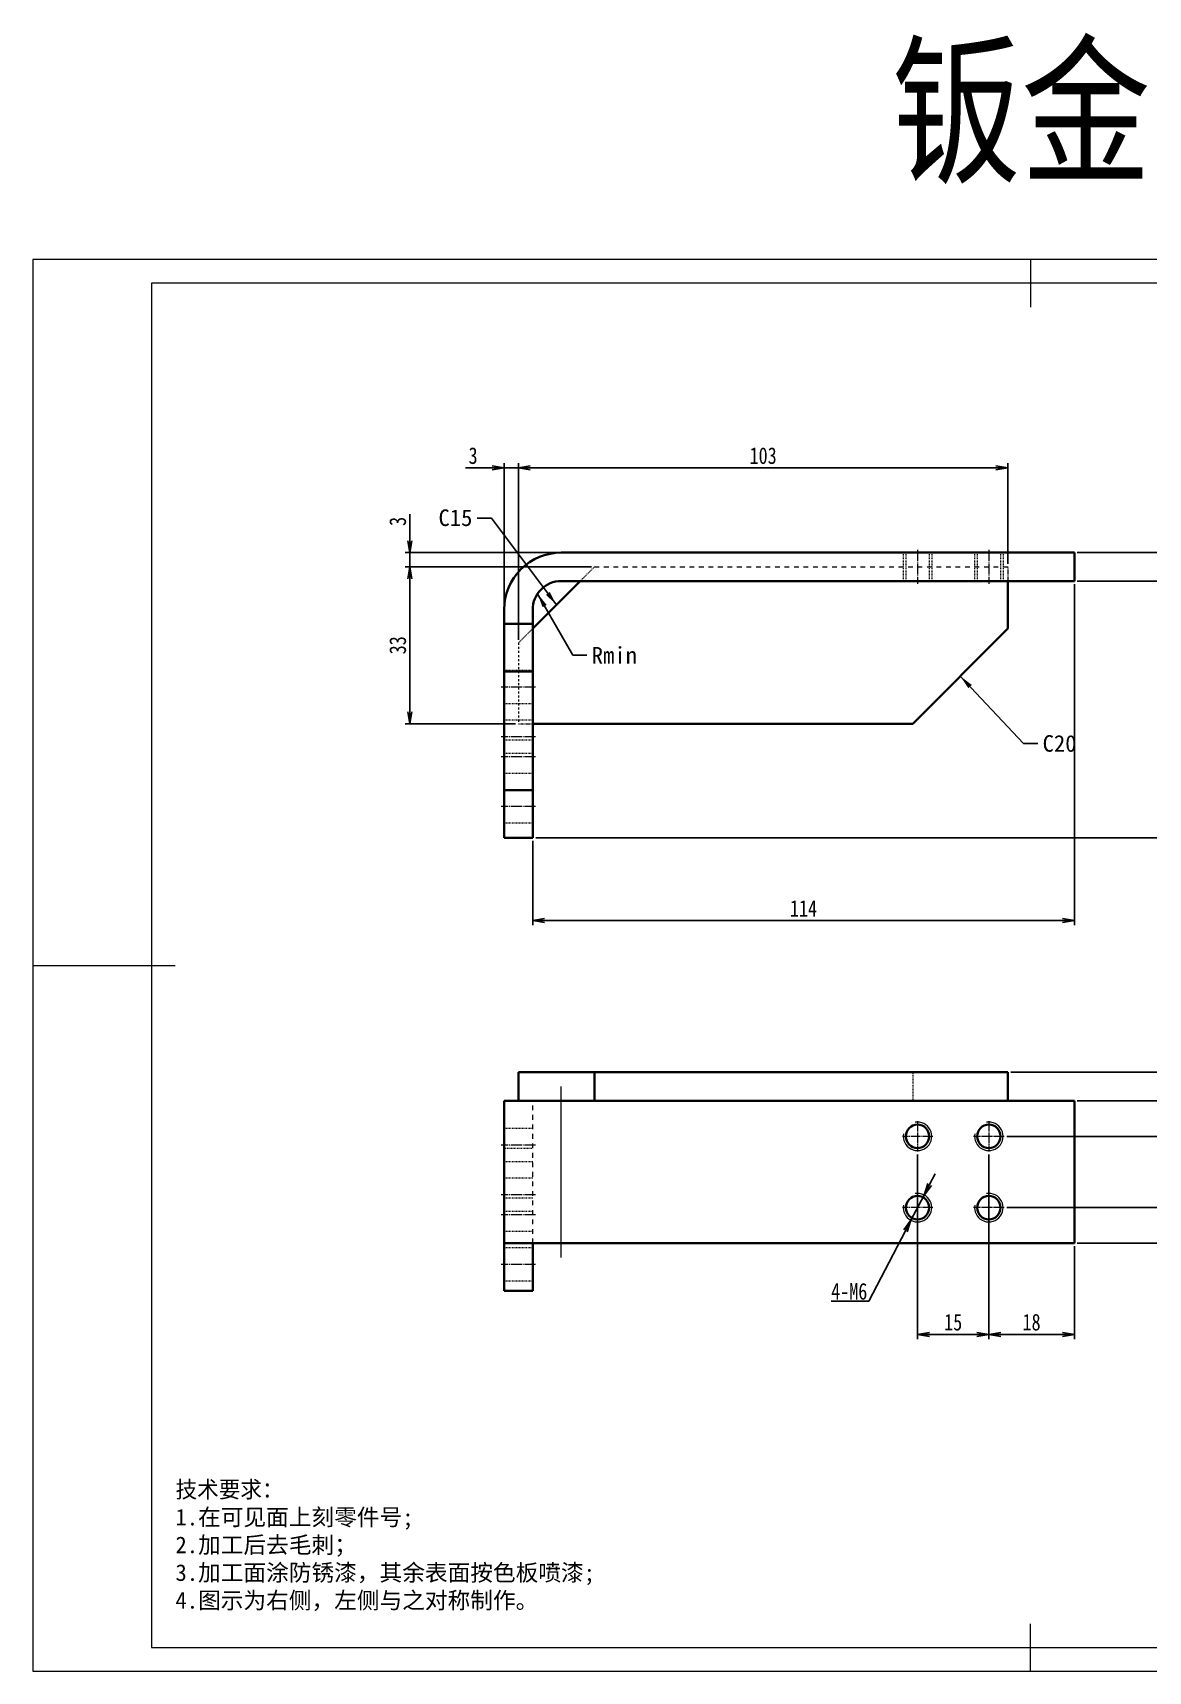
# Model space of a CAD drawing. Header units: millimetres. Extents: x -15766 to 80009, y -9701 to 15159.
# Drawn here: x -3883.4 to -3648.6, y 11134.1 to 11478.8 of the extents above; entities that cross this region are included whole.
import ezdxf

# ---------------------------------------------------------------- set-up
doc = ezdxf.new("R2010")
doc.units = ezdxf.units.MM
doc.linetypes.add('CENTER-HOKUTO_1', pattern=[16, 13, -1, 1, -1])
doc.linetypes.add('HIDDEN-HOKUTO_1', pattern=[2, 1, -1])
doc.layers.get('DEFPOINTS').update_dxf_attribs({"lineweight": 18})
for name, color, linetype, lineweight in [('AM_7', 2, 'CENTER-HOKUTO_1', 18), ('AM_HID', 1, 'HIDDEN-HOKUTO_1', 18), ('AM_VIS', 7, 'Continuous', 18), ('CDRAFT0', 7, 'Continuous', 18), ('DIM', 253, 'Continuous', 20), ('title_frame', 7, 'Continuous', 18), ('word_dim', 9, 'Continuous', 18), ('粗实线层_1', 7, 'Continuous', 15)]:
    doc.layers.add(name, color=color, linetype=linetype, lineweight=lineweight)
doc.styles.add('DIM', font='', dxfattribs={"width": 0.8})
doc.styles.get('DIM').set_extended_font_data('NSimSun')
doc.dimstyles.new('1-1', dxfattribs={"dimtxt": 3.5, "dimasz": 3, "dimexe": 1, "dimexo": 0, "dimgap": 1, "dimtad": 1, "dimdsep": 46, "dimtxsty": 'DIM', "dimblk": '_CAXARROW', "dimcen": 0, "dimdle": 6, "dimclrd": 256, "dimclre": 256, "dimclrt": 3, "dimazin": 2, "dimtfac": 0.707107, "dimtmove": 0, "dimatfit": 3, "dimfxl": 0, "dimfrac": 2, "dimtolj": 1, "dimarcsym": 0})
doc.dimstyles.new('1-1$0', dxfattribs={"dimtxt": 3.5, "dimasz": 2.5, "dimexe": 1, "dimexo": 0.625, "dimgap": 0.8, "dimtad": 1, "dimdsep": 46, "dimtxsty": 'DIM', "dimblk": 'OPEN', "dimcen": 0, "dimdle": 5, "dimclrd": 256, "dimclre": 256, "dimclrt": 3, "dimazin": 3, "dimtfac": 0.5, "dimtmove": 0, "dimatfit": 3, "dimldrblk": 'OPEN', "dimfxl": 0, "dimtolj": 1, "dimarcsym": 0})
doc.dimstyles.new('1-1$3', dxfattribs={"dimtxt": 3.5, "dimasz": 2.5, "dimexe": 1, "dimexo": 0.625, "dimgap": 0.3, "dimtad": 1, "dimtih": 1, "dimtoh": 1, "dimdsep": 46, "dimtxsty": 'DIM', "dimblk": 'OPEN', "dimcen": 0, "dimdle": 5, "dimclrd": 256, "dimclre": 256, "dimclrt": 3, "dimazin": 3, "dimtfac": 0.5, "dimtmove": 0, "dimatfit": 3, "dimldrblk": 'OPEN', "dimfxl": 0, "dimtolj": 1, "dimarcsym": 0})

# ---------------------------------------------------------------- blocks, each defined once
blk = doc.blocks.new('*X3')
at = {"layer": 'CDRAFT0'}
for p, q in [((420, 297), (0, 297)), ((0, 297), (0, 0)), ((420, 0), (420, 297)), ((0, 0), (420, 0))]:
    blk.add_line(p, q, dxfattribs=at)
at = {"layer": '粗实线层_1'}
for p, q in [((210, 297), (210, 287)), ((415, 292), (25, 292)), ((25, 292), (25, 5)), ((415, 5), (415, 292)), ((0, 148.5), (30, 148.5)), ((420, 148.5), (410, 148.5)), ((210, 0), (210, 10)), ((25, 5), (415, 5))]:
    blk.add_line(p, q, dxfattribs=at)
blk = doc.blocks.new('_OPEN')
at = {"color": 0, "linetype": 'ByBlock', "lineweight": -2}
for p, q in [((-1, 0.166667), (0, 0)), ((-1, -0.166667), (0, 0)), ((0, 0), (-1, 0))]:
    blk.add_line(p, q, dxfattribs=at)
blk = doc.blocks.new('*D154')
at = {"layer": 'DEFPOINTS', "color": 0, "transparency": 16777216}
for p in [(-3678.18, 11387.26), (-3678.18, 11366.44), (-3781.18, 11350.44)]:
    blk.add_point(p, dxfattribs=at)
at = {"layer": 'DIM', "linetype": 'Continuous', "lineweight": -2, "transparency": 16777216}
for p, q in [((-3781.18, 11351.07), (-3781.18, 11388.26)), ((-3778.68, 11387.26), (-3680.68, 11387.26)), ((-3678.18, 11367.07), (-3678.18, 11388.26))]:
    blk.add_line(p, q, dxfattribs=at)
at = {"layer": 'DIM', "lineweight": -2, "transparency": 16777216, "xscale": 2.5, "yscale": 2.5, "zscale": 2.5, "rotation": 180}
blk.add_blockref('_OPEN', (-3781.18, 11387.26), dxfattribs=at)
at = {"layer": 'DIM', "lineweight": -2, "transparency": 16777216, "xscale": 2.5, "yscale": 2.5, "zscale": 2.5}
blk.add_blockref('_OPEN', (-3678.18, 11387.26), dxfattribs=at)
at = {"layer": 'DIM', "color": 3, "transparency": 16777216, "insert": (-3729.68, 11389.81), "char_height": 3.5, "attachment_point": 5, "style": 'DIM'}
blk.add_mtext('\\A1;103', dxfattribs=at)
blk = doc.blocks.new('*D155')
at = {"layer": 'DEFPOINTS', "color": 0, "transparency": 16777216}
for p in [(-3765.18, 11366.44), (-3804.02, 11333.44), (-3781.18, 11333.44)]:
    blk.add_point(p, dxfattribs=at)
at = {"layer": 'DIM', "linetype": 'Continuous', "lineweight": -2, "transparency": 16777216}
for p, q in [((-3765.8, 11366.44), (-3805.02, 11366.44)), ((-3804.02, 11363.94), (-3804.02, 11335.94)), ((-3781.8, 11333.44), (-3805.02, 11333.44))]:
    blk.add_line(p, q, dxfattribs=at)
at = {"layer": 'DIM', "lineweight": -2, "transparency": 16777216, "xscale": 2.5, "yscale": 2.5, "zscale": 2.5}
for p, rotation in [((-3804.02, 11366.44), 90), ((-3804.02, 11333.44), 270)]:
    blk.add_blockref('_OPEN', p, dxfattribs=dict(at, rotation=rotation))
at = {"layer": 'DIM', "color": 3, "transparency": 16777216, "insert": (-3806.57, 11349.94), "char_height": 3.5, "attachment_point": 5, "rotation": 90, "style": 'DIM'}
blk.add_mtext('\\A1;33', dxfattribs=at)
blk = doc.blocks.new('*D156')
at = {"layer": 'DEFPOINTS', "color": 0, "transparency": 16777216}
for p in [(-3804.02, 11369.44), (-3772.18, 11369.44), (-3765.18, 11366.44)]:
    blk.add_point(p, dxfattribs=at)
at = {"layer": 'DIM', "linetype": 'Continuous', "lineweight": -2, "transparency": 16777216}
for p, q in [((-3804.02, 11371.94), (-3804.02, 11377.55)), ((-3772.8, 11369.44), (-3805.02, 11369.44)), ((-3804.02, 11366.44), (-3804.02, 11369.44)), ((-3765.8, 11366.44), (-3805.02, 11366.44)), ((-3804.02, 11363.94), (-3804.02, 11361.44))]:
    blk.add_line(p, q, dxfattribs=at)
at = {"layer": 'DIM', "lineweight": -2, "transparency": 16777216, "xscale": 2.5, "yscale": 2.5, "zscale": 2.5}
for p, rotation in [((-3804.02, 11369.44), 270), ((-3804.02, 11366.44), 90)]:
    blk.add_blockref('_OPEN', p, dxfattribs=dict(at, rotation=rotation))
at = {"layer": 'DIM', "color": 3, "transparency": 16777216, "insert": (-3806.57, 11376), "char_height": 3.5, "attachment_point": 5, "rotation": 90, "style": 'DIM'}
blk.add_mtext('\\A1;3', dxfattribs=at)
blk = doc.blocks.new('*D157')
at = {"layer": 'DEFPOINTS', "color": 0, "transparency": 16777216}
for p in [(-3784.18, 11387.26), (-3784.18, 11357.44), (-3781.18, 11350.44)]:
    blk.add_point(p, dxfattribs=at)
at = {"layer": 'DIM', "linetype": 'Continuous', "lineweight": -2, "transparency": 16777216}
for p, q in [((-3786.68, 11387.26), (-3792.29, 11387.26)), ((-3784.18, 11358.07), (-3784.18, 11388.26)), ((-3781.18, 11387.26), (-3784.18, 11387.26)), ((-3781.18, 11351.07), (-3781.18, 11388.26)), ((-3778.68, 11387.26), (-3776.18, 11387.26))]:
    blk.add_line(p, q, dxfattribs=at)
at = {"layer": 'DIM', "lineweight": -2, "transparency": 16777216, "xscale": 2.5, "yscale": 2.5, "zscale": 2.5}
blk.add_blockref('_OPEN', (-3784.18, 11387.26), dxfattribs=at)
at = {"layer": 'DIM', "lineweight": -2, "transparency": 16777216, "xscale": 2.5, "yscale": 2.5, "zscale": 2.5, "rotation": 180}
blk.add_blockref('_OPEN', (-3781.18, 11387.26), dxfattribs=at)
at = {"layer": 'DIM', "color": 3, "transparency": 16777216, "insert": (-3790.73, 11389.81), "char_height": 3.5, "attachment_point": 5, "style": 'DIM'}
blk.add_mtext('\\A1;3', dxfattribs=at)
blk = doc.blocks.new('*D158')
at = {"layer": 'DEFPOINTS', "color": 0, "transparency": 16777216}
for p in [(-3664.18, 11369.44), (-3640.71, 11369.44), (-3664.18, 11363.44)]:
    blk.add_point(p, dxfattribs=at)
at = {"layer": 'DIM', "linetype": 'Continuous', "lineweight": -2, "transparency": 16777216}
for p, q in [((-3640.71, 11371.94), (-3640.71, 11374.44)), ((-3663.55, 11369.44), (-3639.71, 11369.44)), ((-3640.71, 11363.44), (-3640.71, 11369.44)), ((-3663.55, 11363.44), (-3639.71, 11363.44)), ((-3640.71, 11360.94), (-3640.71, 11358.44))]:
    blk.add_line(p, q, dxfattribs=at)
at = {"layer": 'DIM', "lineweight": -2, "transparency": 16777216, "xscale": 2.5, "yscale": 2.5, "zscale": 2.5}
for p, rotation in [((-3640.71, 11369.44), 270), ((-3640.71, 11363.44), 90)]:
    blk.add_blockref('_OPEN', p, dxfattribs=dict(at, rotation=rotation))
at = {"layer": 'DIM', "color": 3, "transparency": 16777216, "insert": (-3643.26, 11366.44), "char_height": 3.5, "attachment_point": 5, "rotation": 90, "style": 'DIM'}
blk.add_mtext('\\A1;t6', dxfattribs=at)
blk = doc.blocks.new('_CAXARROW')
blk.add_hatch(color=0).paths.add_polyline_path([(0, 0), (-1, 0.125), (-1, -0.125)], flags=0)
blk = doc.blocks.new('*D159')
at = {"layer": 'DEFPOINTS', "color": 0, "transparency": 16777216}
for p in [(-3664.18, 11363.44), (-3778.18, 11309.44), (-3778.18, 11292.03)]:
    blk.add_point(p, dxfattribs=at)
at = {"layer": 'DIM', "linetype": 'Continuous', "lineweight": -2, "transparency": 16777216}
for p, q in [((-3664.18, 11362.82), (-3664.18, 11291.03)), ((-3778.18, 11308.82), (-3778.18, 11291.03)), ((-3666.68, 11292.03), (-3775.68, 11292.03))]:
    blk.add_line(p, q, dxfattribs=at)
at = {"layer": 'DIM', "lineweight": -2, "transparency": 16777216, "xscale": 2.5, "yscale": 2.5, "zscale": 2.5, "rotation": 180}
blk.add_blockref('_OPEN', (-3778.18, 11292.03), dxfattribs=at)
at = {"layer": 'DIM', "lineweight": -2, "transparency": 16777216, "xscale": 2.5, "yscale": 2.5, "zscale": 2.5}
blk.add_blockref('_OPEN', (-3664.18, 11292.03), dxfattribs=at)
at = {"layer": 'DIM', "color": 3, "transparency": 16777216, "insert": (-3721.18, 11294.58), "char_height": 3.5, "attachment_point": 5, "style": 'DIM'}
blk.add_mtext('\\A1;114', dxfattribs=at)
blk = doc.blocks.new('*D160')
at = {"layer": 'DEFPOINTS', "color": 0, "transparency": 16777216}
for p in [(-3664.18, 11363.44), (-3640.71, 11363.44), (-3778.18, 11309.44)]:
    blk.add_point(p, dxfattribs=at)
at = {"layer": 'DIM', "linetype": 'Continuous', "lineweight": -2, "transparency": 16777216}
for p, q in [((-3663.55, 11363.44), (-3639.71, 11363.44)), ((-3640.71, 11311.94), (-3640.71, 11360.94)), ((-3777.55, 11309.44), (-3639.71, 11309.44))]:
    blk.add_line(p, q, dxfattribs=at)
at = {"layer": 'DIM', "lineweight": -2, "transparency": 16777216, "xscale": 2.5, "yscale": 2.5, "zscale": 2.5}
for p, rotation in [((-3640.71, 11363.44), 90), ((-3640.71, 11309.44), 270)]:
    blk.add_blockref('_OPEN', p, dxfattribs=dict(at, rotation=rotation))
at = {"layer": 'DIM', "color": 3, "transparency": 16777216, "insert": (-3643.26, 11336.44), "char_height": 3.5, "attachment_point": 5, "rotation": 90, "style": 'DIM'}
blk.add_mtext('\\A1;54', dxfattribs=at)
blk = doc.blocks.new('*D161')
at = {"layer": 'DEFPOINTS', "color": 0, "transparency": 16777216}
for p in [(-3678.18, 11260.13), (-3627.9, 11260.13), (-3664.18, 11254.13)]:
    blk.add_point(p, dxfattribs=at)
at = {"layer": 'DIM', "linetype": 'Continuous', "lineweight": -2, "transparency": 16777216}
for p, q in [((-3627.9, 11262.63), (-3627.9, 11265.13)), ((-3677.55, 11260.13), (-3626.9, 11260.13)), ((-3627.9, 11254.13), (-3627.9, 11260.13)), ((-3663.55, 11254.13), (-3626.9, 11254.13)), ((-3627.9, 11251.63), (-3627.9, 11249.13))]:
    blk.add_line(p, q, dxfattribs=at)
at = {"layer": 'DIM', "lineweight": -2, "transparency": 16777216, "xscale": 2.5, "yscale": 2.5, "zscale": 2.5}
for p, rotation in [((-3627.9, 11260.13), 270), ((-3627.9, 11254.13), 90)]:
    blk.add_blockref('_OPEN', p, dxfattribs=dict(at, rotation=rotation))
at = {"layer": 'DIM', "color": 3, "transparency": 16777216, "insert": (-3630.45, 11257.13), "char_height": 3.5, "attachment_point": 5, "rotation": 90, "style": 'DIM'}
blk.add_mtext('\\A1;t6', dxfattribs=at)
blk = doc.blocks.new('*D162')
at = {"layer": 'DEFPOINTS', "color": 0, "transparency": 16777216}
for p in [(-3664.18, 11254.13), (-3627.9, 11254.13), (-3664.18, 11224.13)]:
    blk.add_point(p, dxfattribs=at)
at = {"layer": 'DIM', "linetype": 'Continuous', "lineweight": -2, "transparency": 16777216}
for p, q in [((-3663.55, 11254.13), (-3626.9, 11254.13)), ((-3627.9, 11226.63), (-3627.9, 11251.63)), ((-3663.55, 11224.13), (-3626.9, 11224.13))]:
    blk.add_line(p, q, dxfattribs=at)
at = {"layer": 'DIM', "lineweight": -2, "transparency": 16777216, "xscale": 2.5, "yscale": 2.5, "zscale": 2.5}
for p, rotation in [((-3627.9, 11254.13), 90), ((-3627.9, 11224.13), 270)]:
    blk.add_blockref('_OPEN', p, dxfattribs=dict(at, rotation=rotation))
at = {"layer": 'DIM', "color": 3, "transparency": 16777216, "insert": (-3630.45, 11239.13), "char_height": 3.5, "attachment_point": 5, "rotation": 90, "style": 'DIM'}
blk.add_mtext('\\A1;30', dxfattribs=at)
blk = doc.blocks.new('*D163')
at = {"layer": 'DEFPOINTS', "color": 0, "transparency": 16777216}
for p in [(-3664.18, 11254.13), (-3678.98, 11246.63), (-3640.96, 11246.63)]:
    blk.add_point(p, dxfattribs=at)
at = {"layer": 'DIM', "linetype": 'Continuous', "lineweight": -2, "transparency": 16777216}
for p, q in [((-3663.55, 11254.13), (-3639.96, 11254.13)), ((-3640.96, 11251.63), (-3640.96, 11249.13)), ((-3678.36, 11246.63), (-3639.96, 11246.63))]:
    blk.add_line(p, q, dxfattribs=at)
at = {"layer": 'DIM', "lineweight": -2, "transparency": 16777216, "xscale": 2.5, "yscale": 2.5, "zscale": 2.5}
for p, rotation in [((-3640.96, 11254.13), 90), ((-3640.96, 11246.63), 270)]:
    blk.add_blockref('_OPEN', p, dxfattribs=dict(at, rotation=rotation))
at = {"layer": 'DIM', "color": 3, "transparency": 16777216, "insert": (-3643.51, 11250.38), "char_height": 3.5, "attachment_point": 5, "rotation": 90, "style": 'DIM'}
blk.add_mtext('\\A1;7.5', dxfattribs=at)
blk = doc.blocks.new('*D164')
at = {"layer": 'DEFPOINTS', "color": 0, "transparency": 16777216}
for p in [(-3678.98, 11246.63), (-3640.96, 11246.63), (-3678.98, 11231.63)]:
    blk.add_point(p, dxfattribs=at)
at = {"layer": 'DIM', "linetype": 'Continuous', "lineweight": -2, "transparency": 16777216}
for p, q in [((-3678.36, 11246.63), (-3639.96, 11246.63)), ((-3640.96, 11234.13), (-3640.96, 11244.13)), ((-3678.36, 11231.63), (-3639.96, 11231.63))]:
    blk.add_line(p, q, dxfattribs=at)
at = {"layer": 'DIM', "lineweight": -2, "transparency": 16777216, "xscale": 2.5, "yscale": 2.5, "zscale": 2.5}
for p, rotation in [((-3640.96, 11246.63), 90), ((-3640.96, 11231.63), 270)]:
    blk.add_blockref('_OPEN', p, dxfattribs=dict(at, rotation=rotation))
at = {"layer": 'DIM', "color": 3, "transparency": 16777216, "insert": (-3643.51, 11239.13), "char_height": 3.5, "attachment_point": 5, "rotation": 90, "style": 'DIM'}
blk.add_mtext('\\A1;15', dxfattribs=at)
blk = doc.blocks.new('*D165')
at = {"layer": 'DEFPOINTS', "color": 0, "transparency": 16777216}
for p in [(-3682.18, 11243.43), (-3664.18, 11224.13), (-3682.18, 11204.97)]:
    blk.add_point(p, dxfattribs=at)
at = {"layer": 'DIM', "linetype": 'Continuous', "lineweight": -2, "transparency": 16777216}
for p, q in [((-3682.18, 11242.81), (-3682.18, 11203.97)), ((-3664.18, 11223.51), (-3664.18, 11203.97)), ((-3666.68, 11204.97), (-3679.68, 11204.97))]:
    blk.add_line(p, q, dxfattribs=at)
at = {"layer": 'DIM', "lineweight": -2, "transparency": 16777216, "xscale": 2.5, "yscale": 2.5, "zscale": 2.5, "rotation": 180}
blk.add_blockref('_OPEN', (-3682.18, 11204.97), dxfattribs=at)
at = {"layer": 'DIM', "lineweight": -2, "transparency": 16777216, "xscale": 2.5, "yscale": 2.5, "zscale": 2.5}
blk.add_blockref('_OPEN', (-3664.18, 11204.97), dxfattribs=at)
at = {"layer": 'DIM', "color": 3, "transparency": 16777216, "insert": (-3673.18, 11207.52), "char_height": 3.5, "attachment_point": 5, "style": 'DIM'}
blk.add_mtext('\\A1;18', dxfattribs=at)
blk = doc.blocks.new('*D166')
at = {"layer": 'DEFPOINTS', "color": 0, "transparency": 16777216}
for p in [(-3697.18, 11243.43), (-3682.18, 11243.43), (-3697.18, 11204.97)]:
    blk.add_point(p, dxfattribs=at)
at = {"layer": 'DIM', "linetype": 'Continuous', "lineweight": -2, "transparency": 16777216}
for p, q in [((-3697.18, 11242.81), (-3697.18, 11203.97)), ((-3682.18, 11242.81), (-3682.18, 11203.97)), ((-3684.68, 11204.97), (-3694.68, 11204.97))]:
    blk.add_line(p, q, dxfattribs=at)
at = {"layer": 'DIM', "lineweight": -2, "transparency": 16777216, "xscale": 2.5, "yscale": 2.5, "zscale": 2.5, "rotation": 180}
blk.add_blockref('_OPEN', (-3697.18, 11204.97), dxfattribs=at)
at = {"layer": 'DIM', "lineweight": -2, "transparency": 16777216, "xscale": 2.5, "yscale": 2.5, "zscale": 2.5}
blk.add_blockref('_OPEN', (-3682.18, 11204.97), dxfattribs=at)
at = {"layer": 'DIM', "color": 3, "transparency": 16777216, "insert": (-3689.68, 11207.52), "char_height": 3.5, "attachment_point": 5, "style": 'DIM'}
blk.add_mtext('\\A1;15', dxfattribs=at)
blk = doc.blocks.new('*D167')
at = {"layer": 'DEFPOINTS', "color": 0, "transparency": 16777216}
for p in [(-3695.79, 11234.29), (-3698.57, 11228.97)]:
    blk.add_point(p, dxfattribs=at)
at = {"layer": 'DIM', "linetype": 'Continuous', "lineweight": -2, "transparency": 16777216}
for p, q in [((-3694.64, 11236.51), (-3693.48, 11238.73)), ((-3695.79, 11234.29), (-3698.57, 11228.97)), ((-3707.42, 11211.96), (-3699.72, 11226.75)), ((-3715.37, 11211.96), (-3707.42, 11211.96))]:
    blk.add_line(p, q, dxfattribs=at)
at = {"layer": 'DIM', "lineweight": -2, "transparency": 16777216, "xscale": 2.5, "yscale": 2.5, "zscale": 2.5}
for p, rotation in [((-3695.79, 11234.29), 242.4863025009939), ((-3698.57, 11228.97), 62.48630250099387)]:
    blk.add_blockref('_OPEN', p, dxfattribs=dict(at, rotation=rotation))
at = {"layer": 'DIM', "color": 3, "transparency": 16777216, "insert": (-3711.56, 11214.01), "char_height": 3.5, "attachment_point": 5, "style": 'DIM'}
blk.add_mtext('\\A1;4-M6', dxfattribs=at)

msp = doc.modelspace()

# ---------------------------------------------------------------- linework, layer by layer
at = {"color": 7, "lineweight": 13}
msp.add_line((-3772.17984, 11224.13063), (-3772.17984, 11254.13063), dxfattribs=at)
for centre in [(-3697.17984, 11246.63057), (-3682.17984, 11246.63051), (-3697.17984, 11231.63057), (-3682.17984, 11231.63051)]:
    msp.add_arc(centre, 3, 169.9999933, 100.0000142, dxfattribs=at)
at = {"layer": 'AM_7', "color": 2, "lineweight": 13, "ltscale": 0.180017}
for p, q in [((-3697.17984, 11370.04231), (-3697.17984, 11362.84163)), ((-3682.17984, 11370.04231), (-3682.17984, 11362.84163)), ((-3777.57974, 11341.12385), (-3784.78042, 11341.12385)), ((-3777.57974, 11330.66072), (-3784.78042, 11330.66072)), ((-3777.57974, 11326.47737), (-3784.78042, 11326.47737)), ((-3777.57974, 11316.01424), (-3784.78042, 11316.01424)), ((-3777.57974, 11244.76173), (-3784.78042, 11244.76173)), ((-3777.57974, 11234.29854), (-3784.78042, 11234.29854)), ((-3777.57974, 11230.11519), (-3784.78042, 11230.11519)), ((-3777.57974, 11219.65199), (-3784.78042, 11219.65199))]:
    msp.add_line(p, q, dxfattribs=at)
at = {"layer": 'AM_7', "color": 2, "lineweight": 13}
msp.add_line((-3772.17984, 11221.13063), (-3772.17984, 11257.13063), dxfattribs=at)
at = {"layer": 'AM_7', "color": 2, "lineweight": 13, "ltscale": 0.159804}
for p, q in [((-3697.17984, 11249.82661), (-3697.17984, 11243.43446)), ((-3697.17984, 11234.82661), (-3697.17984, 11228.43446))]:
    msp.add_line(p, q, dxfattribs=at)
at = {"layer": 'AM_7', "color": 2, "lineweight": 13, "ltscale": 0.159802}
for p, q in [((-3682.17984, 11249.82655), (-3682.17984, 11243.43446)), ((-3693.98355, 11246.63057), (-3700.37564, 11246.63057)), ((-3678.98355, 11246.63051), (-3685.37564, 11246.63051)), ((-3682.17984, 11234.82655), (-3682.17984, 11228.43446)), ((-3693.98355, 11231.63057), (-3700.37564, 11231.63057)), ((-3678.98355, 11231.63051), (-3685.37564, 11231.63051))]:
    msp.add_line(p, q, dxfattribs=at)
at = {"layer": 'AM_HID', "color": 1, "lineweight": 13, "ltscale": 0.15}
for p, q in [((-3700.17984, 11369.44221), (-3700.17984, 11363.44221)), ((-3700.17984, 11369.44221), (-3700.17984, 11363.44221)), ((-3699.63785, 11369.44221), (-3699.63785, 11363.44221)), ((-3699.63785, 11369.44221), (-3699.63785, 11363.44221)), ((-3694.72085, 11369.44221), (-3694.72085, 11363.44221)), ((-3694.72085, 11369.44221), (-3694.72085, 11363.44221)), ((-3694.17984, 11369.44221), (-3694.17984, 11363.44221)), ((-3694.17984, 11369.44221), (-3694.17984, 11363.44221)), ((-3685.17984, 11369.44221), (-3685.17984, 11363.44221)), ((-3685.17984, 11369.44221), (-3685.17984, 11363.44221)), ((-3684.63785, 11369.44221), (-3684.63785, 11363.44221)), ((-3684.63785, 11369.44221), (-3684.63785, 11363.44221)), ((-3679.72085, 11369.44221), (-3679.72085, 11363.44221)), ((-3679.72085, 11369.44221), (-3679.72085, 11363.44221)), ((-3679.17984, 11369.44221), (-3679.17984, 11363.44221)), ((-3679.17984, 11369.44221), (-3679.17984, 11363.44221)), ((-3778.17984, 11344.62385), (-3784.17984, 11344.62385)), ((-3778.17984, 11337.62385), (-3784.17984, 11337.62385)), ((-3778.17984, 11334.16072), (-3784.17984, 11334.16072)), ((-3778.17984, 11329.97737), (-3784.17984, 11329.97737)), ((-3778.17984, 11327.16072), (-3784.17984, 11327.16072)), ((-3778.17984, 11322.97737), (-3784.17984, 11322.97737)), ((-3778.17984, 11319.51424), (-3784.17984, 11319.51424)), ((-3784.17984, 11319.44246), (-3778.17984, 11319.44246)), ((-3778.17984, 11312.51424), (-3784.17984, 11312.51424)), ((-3698.17984, 11260.13057), (-3698.17984, 11254.13057)), ((-3778.17984, 11248.26173), (-3784.17984, 11248.26173)), ((-3784.17984, 11244.13063), (-3778.17984, 11244.13063)), ((-3778.17984, 11241.26173), (-3784.17984, 11241.26173)), ((-3778.17984, 11237.79854), (-3784.17984, 11237.79854)), ((-3778.17984, 11233.61519), (-3784.17984, 11233.61519)), ((-3778.17984, 11230.79854), (-3784.17984, 11230.79854)), ((-3778.17984, 11226.61519), (-3784.17984, 11226.61519)), ((-3784.17984, 11224.13063), (-3778.17984, 11224.13063)), ((-3778.17984, 11223.15199), (-3784.17984, 11223.15199)), ((-3778.17984, 11216.15199), (-3784.17984, 11216.15199))]:
    msp.add_line(p, q, dxfattribs=at)
at = {"layer": 'AM_HID', "color": 1, "lineweight": 13, "ltscale": 0.106066}
for p, q in [((-3765.17984, 11366.44246), (-3768.17984, 11363.44246)), ((-3778.17984, 11353.44246), (-3781.17984, 11350.44246))]:
    msp.add_line(p, q, dxfattribs=at)
at = {"layer": 'AM_HID', "color": 1, "lineweight": 13}
for p, q in [((-3765.17984, 11366.44246), (-3678.17984, 11366.44221)), ((-3778.17984, 11224.13063), (-3778.17984, 11254.13063)), ((-3772.17984, 11224.13063), (-3772.17984, 11254.13063))]:
    msp.add_line(p, q, dxfattribs=at)
at = {"layer": 'AM_HID', "color": 1, "lineweight": 13, "ltscale": 0.075}
for p, q in [((-3678.17984, 11366.44221), (-3678.17984, 11363.44221)), ((-3781.17984, 11333.44246), (-3778.17984, 11333.44246))]:
    msp.add_line(p, q, dxfattribs=at)
at = {"layer": 'AM_HID', "color": 1, "lineweight": 13, "ltscale": 0.425}
msp.add_line((-3781.17984, 11350.44246), (-3781.17984, 11333.44246), dxfattribs=at)
at = {"layer": 'AM_VIS', "color": 0, "lineweight": 35}
for p, q in [((-3772.17984, 11369.44246), (-3664.17984, 11369.44221)), ((-3664.17984, 11363.44221), (-3772.17984, 11363.44246)), ((-3678.17984, 11353.44221), (-3698.17984, 11333.44221)), ((-3784.17984, 11319.44246), (-3784.17984, 11344.44246)), ((-3778.17984, 11319.44246), (-3778.17984, 11344.44246)), ((-3778.17984, 11333.44246), (-3698.17984, 11333.44221)), ((-3765.17984, 11260.13063), (-3678.17984, 11260.13051)), ((-3784.17984, 11224.13063), (-3784.17984, 11254.13063)), ((-3772.17984, 11254.13063), (-3664.17984, 11254.13051)), ((-3765.17984, 11254.13063), (-3678.17984, 11254.13051)), ((-3664.17984, 11224.13051), (-3664.17984, 11254.13051)), ((-3772.17984, 11224.13063), (-3664.17984, 11224.13051))]:
    msp.add_line(p, q, dxfattribs=at)
at = {"layer": 'AM_VIS', "color": 0, "lineweight": 35, "ltscale": 0.15}
for p, q in [((-3664.17984, 11369.44221), (-3664.17984, 11363.44221)), ((-3784.17984, 11354.44246), (-3778.17984, 11354.44246)), ((-3784.17984, 11344.44246), (-3778.17984, 11344.44246)), ((-3784.17984, 11319.44246), (-3778.17984, 11319.44246)), ((-3784.17984, 11309.44246), (-3778.17984, 11309.44246)), ((-3781.17984, 11254.13063), (-3781.17984, 11260.13063)), ((-3765.17984, 11254.13063), (-3765.17984, 11260.13063)), ((-3678.17984, 11254.13051), (-3678.17984, 11260.13051)), ((-3784.17984, 11214.13063), (-3778.17984, 11214.13063))]:
    msp.add_line(p, q, dxfattribs=at)
at = {"layer": 'AM_VIS', "color": 0, "lineweight": 35, "ltscale": 0.353553}
msp.add_line((-3768.17984, 11363.44246), (-3778.17984, 11353.44246), dxfattribs=at)
at = {"layer": 'AM_VIS', "color": 0, "lineweight": 35, "ltscale": 0.25}
for p, q in [((-3678.17984, 11363.44221), (-3678.17984, 11353.44221)), ((-3784.17984, 11354.44246), (-3784.17984, 11344.44246)), ((-3778.17984, 11354.44246), (-3778.17984, 11344.44246)), ((-3784.17984, 11319.44246), (-3784.17984, 11309.44246)), ((-3778.17984, 11319.44246), (-3778.17984, 11309.44246)), ((-3784.17984, 11224.13063), (-3784.17984, 11214.13063)), ((-3778.17984, 11224.13063), (-3778.17984, 11214.13063))]:
    msp.add_line(p, q, dxfattribs=at)
at = {"layer": 'AM_VIS', "color": 0, "lineweight": 35, "ltscale": 0.075}
for p, q in [((-3784.17984, 11354.44246), (-3784.17984, 11357.44246)), ((-3778.17984, 11357.44246), (-3778.17984, 11354.44246))]:
    msp.add_line(p, q, dxfattribs=at)
at = {"layer": 'AM_VIS', "color": 0, "lineweight": 35, "ltscale": 0.4}
for p, q in [((-3765.17984, 11260.13063), (-3781.17984, 11260.13063)), ((-3765.17984, 11254.13063), (-3781.17984, 11254.13063))]:
    msp.add_line(p, q, dxfattribs=at)
at = {"layer": 'AM_VIS', "color": 0, "lineweight": 35, "ltscale": 0.3}
for p, q in [((-3784.17984, 11254.13063), (-3772.17984, 11254.13063)), ((-3772.17984, 11224.13063), (-3784.17984, 11224.13063))]:
    msp.add_line(p, q, dxfattribs=at)
at = {"layer": 'AM_VIS', "color": 0, "lineweight": 35}
for centre in [(-3697.17984, 11246.63057), (-3682.17984, 11246.63051), (-3697.17984, 11231.63057), (-3682.17984, 11231.63051)]:
    msp.add_circle(centre, 2.4585, dxfattribs=at)
for radius in [12, 6]:
    msp.add_arc((-3772.17984, 11357.44246), radius, 89.9998932, 179.9998957, dxfattribs=at)

# ---------------------------------------------------------------- block references
at = {"layer": 'title_frame'}
msp.add_blockref('*X3', (-3883.39943, 11134.10436), dxfattribs=at)

# ---------------------------------------------------------------- texts
at = {"layer": 'DIM', "insert": (-3702.64712, 11474.84612), "char_height": 25, "width": 104.980501, "attachment_point": 1, "style": 'DIM'}
msp.add_mtext('{\\C3;钣金}', dxfattribs=at)
at = {"layer": 'DIM', "color": 3, "char_height": 3.5}
for s, insert, attachment_point in [('\\A1;C15', (-3790.86459, 11374.96521), 9), ('\\A1;Rmin', (-3765.76477, 11349.58285), 1), ('\\A1;C20', (-3670.8616, 11331.04202), 1)]:
    msp.add_mtext(s, dxfattribs=dict(at, insert=insert, attachment_point=attachment_point))
at = {"layer": 'word_dim', "linetype": 'Continuous', "ltscale": 4, "insert": (-3853.36505, 11174.10988), "char_height": 3.5, "width": 139.6035818, "attachment_point": 1}
msp.add_mtext('{\\C3;技术要求：\\P\\fNSimSun|b0|i0|c134|p49;1\\fSimSun|b0|i0|c134|p49;.在可见面上刻零件号;\\P2.加工后去毛刺；\\P3.加工面涂防锈漆，其余表面按色板喷漆;\\P\\fNSimSun|b0|i0|c134|p49;4\\fSimSun|b0|i0|c134|p49;.图示为右侧，左侧与之对称制作。\\P         }', dxfattribs=at)

# ---------------------------------------------------------------- dimensions: what is measured, and where the dimension line sits
at = {"layer": 'DIM'}
for base, p1, p2, picture, middle in [((-3784.17984, 11387.26351), (-3781.17984, 11350.44246), (-3784.17984, 11357.44246), '*D157', (-3790.73428, 11389.81351)), ((-3678.17984, 11387.26351), (-3781.17984, 11350.44246), (-3678.17984, 11366.44221), '*D154', (-3729.67984, 11389.81351)), ((-3778.17984, 11292.03298), (-3664.17984, 11363.44221), (-3778.17984, 11309.44246), '*D159', (-3721.17984, 11294.58298)), ((-3697.17984, 11204.96617), (-3682.17984, 11243.43446), (-3697.17984, 11243.43446), '*D166', (-3689.67984, 11207.51617)), ((-3682.17984, 11204.96617), (-3664.17984, 11224.13051), (-3682.17984, 11243.43446), '*D165', (-3673.17984, 11207.51617))]:
    dim = msp.add_linear_dim(base=base, p1=p1, p2=p2, dimstyle='1-1$0', dxfattribs=at)
    dim.commit()
    dim.dimension.update_dxf_attribs({"geometry": picture, "text_midpoint": middle})
for base, p1, p2, picture, middle in [((-3804.02065, 11369.44246), (-3765.17984, 11366.44246), (-3772.17982, 11369.44246), '*D156', (-3806.57065, 11375.9969)), ((-3804.02065, 11333.44246), (-3765.17984, 11366.44246), (-3781.17984, 11333.44246), '*D155', (-3806.57065, 11349.94246)), ((-3640.70948, 11363.44221), (-3778.17984, 11309.44246), (-3664.17984, 11363.44221), '*D160', (-3643.25948, 11336.44234)), ((-3640.96385, 11246.63051), (-3664.17984, 11254.13051), (-3678.98355, 11246.63051), '*D163', (-3643.51385, 11250.38051)), ((-3627.89733, 11254.13051), (-3664.17984, 11224.13051), (-3664.17984, 11254.13051), '*D162', (-3630.44733, 11239.13051)), ((-3640.96385, 11246.63051), (-3678.98355, 11231.63051), (-3678.98355, 11246.63051), '*D164', (-3643.51385, 11239.13051))]:
    dim = msp.add_linear_dim(base=base, p1=p1, p2=p2, angle=90, dimstyle='1-1$0', dxfattribs=at)
    dim.commit()
    dim.dimension.update_dxf_attribs({"geometry": picture, "text_midpoint": middle})
for base, p1, p2, picture, middle in [((-3640.70948, 11369.44221), (-3664.17984, 11363.44221), (-3664.17982, 11369.44221), '*D158', (-3643.25948, 11366.44221)), ((-3627.89733, 11260.13051), (-3664.17984, 11254.13051), (-3678.17984, 11260.13051), '*D161', (-3630.44733, 11257.13051))]:
    dim = msp.add_linear_dim(base=base, p1=p1, p2=p2, angle=90, dimstyle='1-1$0', override={"dimpost": 't<>'}, dxfattribs=at)
    dim.commit()
    dim.dimension.update_dxf_attribs({"geometry": picture, "text_midpoint": middle})
dim = msp.add_diameter_dim_2p(p1=(-3695.79396, 11234.29127), p2=(-3698.56572, 11228.96987), dimstyle='1-1$3', override={"dimpost": '4-M<>'}, dxfattribs=at)
dim.commit()
dim.dimension.update_dxf_attribs({"geometry": '*D167', "text_midpoint": (-3711.55561, 11211.96473), "dimtype": 163})

# ---------------------------------------------------------------- leaders
at = {"layer": 'DIM', "annotation_type": 0, "has_hookline": 1}
for points, hookline_direction, text_width in [([(-3773.17984, 11358.44246), (-3786.86459, 11376.71521), (-3789.86459, 11376.71521)], 1, 8.16667), ([(-3777.15441, 11360.7971), (-3769.76477, 11347.83285), (-3766.76477, 11347.83285)], 0, 10.5), ([(-3688.17984, 11343.44221), (-3674.8616, 11329.29202), (-3671.8616, 11329.29202)], 0, 8.75)]:
    msp.add_leader(points, dimstyle='1-1', override={"dimgap": 1, "dimtad": 0}, dxfattribs=dict(at, hookline_direction=hookline_direction, text_width=text_width))

doc.saveas('drawing.dxf')
